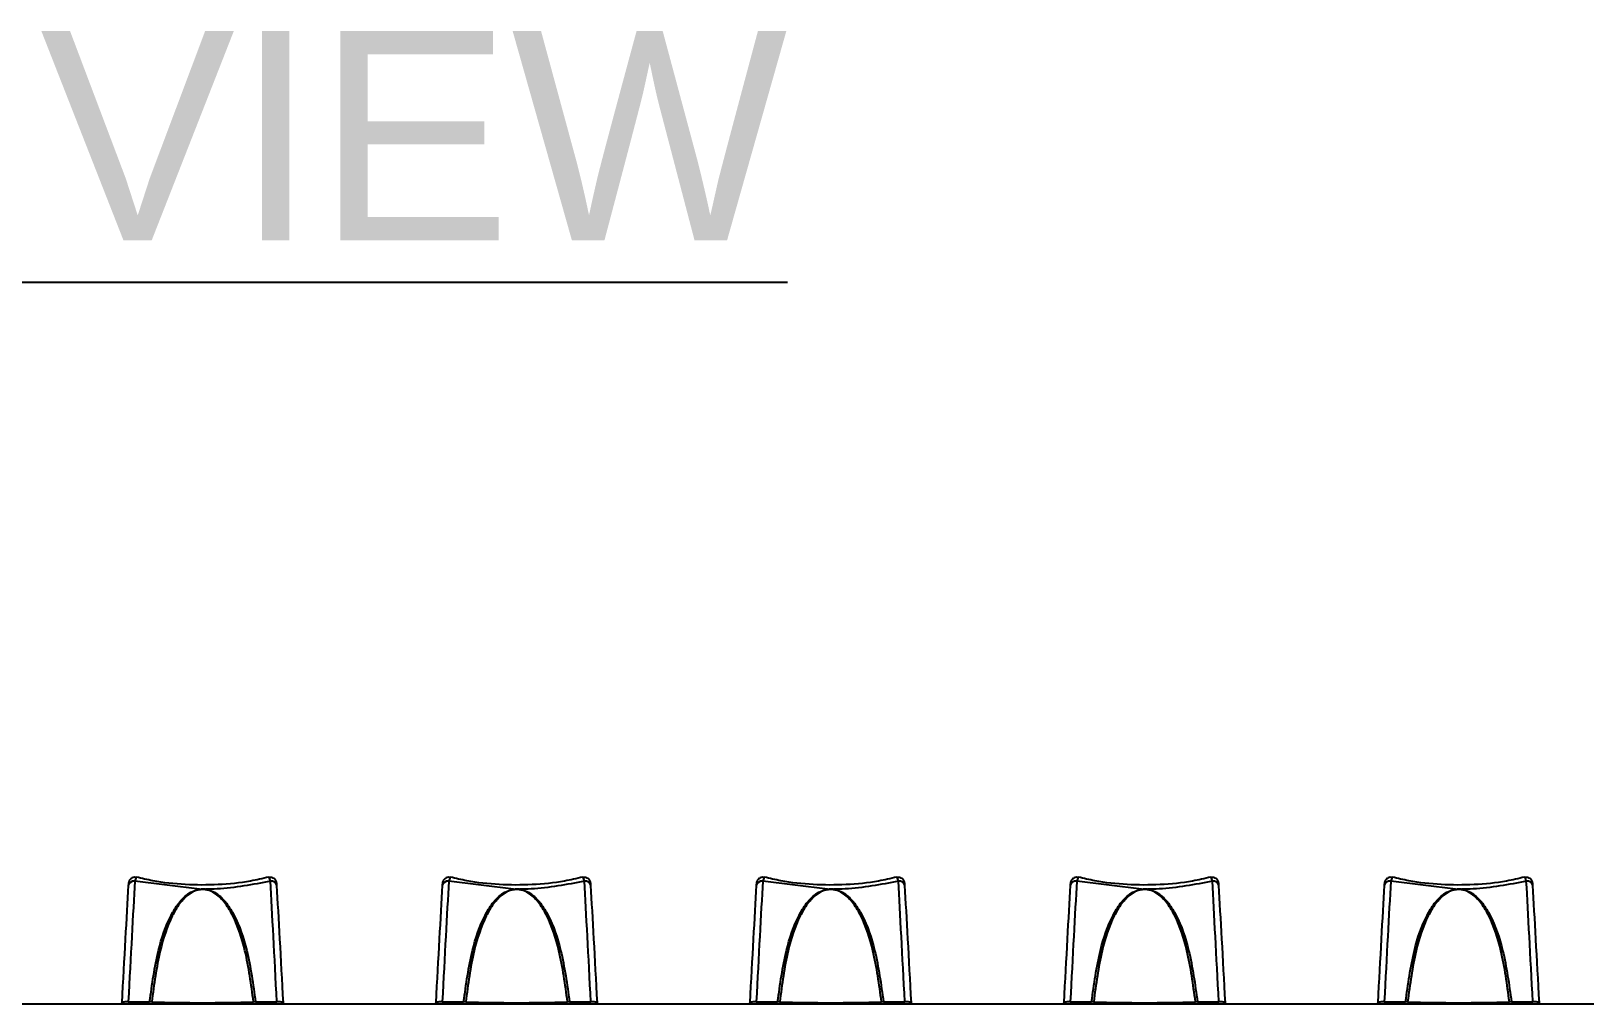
# Model space of a CAD drawing. Header units: inches. Extents: x 1.2 to 43.4, y 1.7 to 28.6.
# Drawn here: x 34.392 to 38.104, y 26.318 to 28.642 of the extents above; entities that cross this region are included whole.
import ezdxf
from ezdxf.enums import TextEntityAlignment as Align

# ---------------------------------------------------------------- set-up
doc = ezdxf.new("R2010")
doc.units = ezdxf.units.IN
doc.header["$MEASUREMENT"] = 0
doc.layers.add('DIM', color=1, linetype='Continuous')
doc.styles.get("Standard").update_dxf_attribs({"font": 'arial.ttf'})

msp = doc.modelspace()

# ---------------------------------------------------------------- linework, layer by layer
for p, q in [((34.6243, 26.6036), (34.6242, 26.6008)), ((34.7943, 26.5918), (34.6398, 26.6111)), ((35.3743, 26.6036), (35.3742, 26.6008)), ((35.5443, 26.5918), (35.3898, 26.6111)), ((36.1243, 26.6036), (36.1242, 26.6008)), ((36.2943, 26.5918), (36.1398, 26.6111)), ((36.8743, 26.6036), (36.8742, 26.6008)), ((37.0443, 26.5918), (36.8898, 26.6111)), ((37.6243, 26.6036), (37.6242, 26.6008)), ((37.7943, 26.5918), (37.6398, 26.6111)), ((26.2938, 26.3178), (42.1835, 26.3178)), ((34.6086, 26.3178), (34.6086, 26.3208)), ((34.6242, 26.3227), (34.6752, 26.3227)), ((34.6801, 26.3226), (34.6752, 26.3227)), ((34.9281, 26.3227), (34.9232, 26.3226)), ((34.9281, 26.3227), (34.979, 26.3227)), ((34.9946, 26.3178), (34.9946, 26.3208)), ((35.3586, 26.3178), (35.3586, 26.3208)), ((35.3742, 26.3227), (35.4252, 26.3227)), ((35.4301, 26.3226), (35.4252, 26.3227)), ((35.6781, 26.3227), (35.6732, 26.3226)), ((35.6781, 26.3227), (35.729, 26.3227)), ((35.7446, 26.3178), (35.7446, 26.3208)), ((36.1086, 26.3178), (36.1086, 26.3208)), ((36.1242, 26.3227), (36.1752, 26.3227)), ((36.1801, 26.3226), (36.1752, 26.3227)), ((36.4281, 26.3227), (36.4232, 26.3226)), ((36.4281, 26.3227), (36.479, 26.3227)), ((36.4946, 26.3178), (36.4946, 26.3208)), ((36.8586, 26.3178), (36.8586, 26.3208)), ((36.8742, 26.3227), (36.9252, 26.3227)), ((36.9301, 26.3226), (36.9252, 26.3227)), ((37.1781, 26.3227), (37.1732, 26.3226)), ((37.1781, 26.3227), (37.229, 26.3227)), ((37.2446, 26.3178), (37.2446, 26.3208)), ((37.6086, 26.3178), (37.6086, 26.3208)), ((37.6242, 26.3227), (37.6752, 26.3227)), ((37.6801, 26.3226), (37.6752, 26.3227)), ((37.9281, 26.3227), (37.9232, 26.3226)), ((37.9281, 26.3227), (37.979, 26.3227)), ((37.9946, 26.3178), (37.9946, 26.3208))]:
    msp.add_line(p, q)
for centre, radius, start, end in [((34.6375, 26.5976), 0.0137, 80.4369, 166.6255), ((34.7225, 26.5737), 0.0741, 13.2399, 14.1638), ((34.8808, 26.5737), 0.0741, 165.8362, 166.7601), ((34.9658, 26.5976), 0.0137, 13.3741, 99.5633), ((35.3875, 26.5976), 0.0137, 80.4367, 166.6259), ((35.4722, 26.5736), 0.0743, 13.2397, 14.1606), ((35.6292, 26.5741), 0.0724, 165.8272, 166.7725), ((35.7158, 26.5976), 0.0137, 13.3746, 99.5632), ((36.1375, 26.5976), 0.0137, 80.437, 166.6256), ((36.223, 26.5738), 0.0735, 13.2415, 14.1724), ((36.383, 26.5732), 0.0763, 165.8513, 166.7484), ((36.4658, 26.5976), 0.0137, 13.3744, 99.563), ((36.8875, 26.5976), 0.0137, 80.436, 166.6271), ((36.9759, 26.5745), 0.0706, 13.2083, 14.1783), ((37.1338, 26.573), 0.0771, 165.8629, 166.7505), ((37.2158, 26.5976), 0.0137, 13.3746, 99.5632), ((37.6375, 26.5976), 0.0137, 80.4368, 166.6254), ((37.7195, 26.573), 0.0771, 13.2495, 14.1371), ((37.8774, 26.5745), 0.0706, 165.8217, 166.7917), ((37.9658, 26.5976), 0.0137, 13.3729, 99.564), ((34.8016, 30.3527), 4.0319, 268.2726, 271.7274), ((35.5516, 30.3527), 4.0319, 268.2726, 271.7274), ((36.3016, 30.3527), 4.0319, 268.2726, 271.7274), ((37.0516, 30.3527), 4.0319, 268.2726, 271.7274), ((37.8016, 30.3527), 4.0319, 268.2726, 271.7274)]:
    msp.add_arc(centre, radius, start, end)
for centre, major_axis, ratio, start_param, end_param in [((34.6072, 26.2308), (0.027, 0.5183), 0.00637, 0.776352, 1.396595), ((34.6228, 26.23), (0.027, 0.534), 0.006184, 0.776333, 1.396576), ((34.9805, 26.23), (-0.027, 0.534), 0.006184, 4.88661, 5.506852), ((34.9961, 26.2308), (-0.027, 0.5183), 0.00637, 4.886591, 5.506833), ((35.3572, 26.2308), (0.027, 0.5183), 0.00637, 0.776352, 1.396595), ((35.3728, 26.23), (0.027, 0.534), 0.006184, 0.776333, 1.396576), ((35.7305, 26.23), (-0.027, 0.534), 0.006184, 4.88661, 5.506852), ((35.7461, 26.2308), (-0.027, 0.5183), 0.00637, 4.886591, 5.506833), ((36.1072, 26.2308), (0.027, 0.5183), 0.00637, 0.776352, 1.396595), ((36.1228, 26.23), (0.027, 0.534), 0.006184, 0.776333, 1.396576), ((36.4805, 26.23), (-0.027, 0.534), 0.006184, 4.88661, 5.506852), ((36.4961, 26.2308), (-0.027, 0.5183), 0.00637, 4.886591, 5.506833), ((36.8572, 26.2308), (0.027, 0.5183), 0.00637, 0.776352, 1.396595), ((36.8728, 26.23), (0.027, 0.534), 0.006184, 0.776333, 1.396576), ((37.2305, 26.23), (-0.027, 0.534), 0.006184, 4.88661, 5.506852), ((37.2461, 26.2308), (-0.027, 0.5183), 0.00637, 4.886591, 5.506833), ((37.6072, 26.2308), (0.027, 0.5183), 0.00637, 0.776352, 1.396595), ((37.6228, 26.23), (0.027, 0.534), 0.006184, 0.776333, 1.396576), ((37.9805, 26.23), (-0.027, 0.534), 0.006184, 4.88661, 5.506852), ((37.9961, 26.2308), (-0.027, 0.5183), 0.00637, 4.886591, 5.506833)]:
    msp.add_ellipse(centre, major_axis=major_axis, ratio=ratio, start_param=start_param, end_param=end_param)
for points, knots in [([(34.6436, 26.6197), (34.643, 26.6199), (34.6404, 26.6208), (34.636, 26.6201), (34.6316, 26.6181), (34.6285, 26.6154), (34.6266, 26.6128), (34.6254, 26.6103), (34.6249, 26.6084), (34.6246, 26.6071), (34.6245, 26.6065), (34.6245, 26.6061), (34.6244, 26.6055), (34.6244, 26.6049), (34.6243, 26.6039), (34.6243, 26.6036)], [0, 0, 0, 0, 0.056401, 0.238341, 0.379096, 0.495636, 0.594115, 0.67511, 0.737437, 0.7733, 0.793827, 0.813579, 0.846931, 0.947382, 1, 1, 1, 1]), ([(34.6436, 26.6195), (34.6434, 26.6197), (34.6428, 26.62), (34.6414, 26.617), (34.6403, 26.613), (34.6398, 26.6111)], [0, 0, 0, 0, 0.254591, 0.657995, 1, 1, 1, 1]), ([(34.9594, 26.6209), (34.945, 26.6175), (34.906, 26.6083), (34.8387, 26.6015), (34.7602, 26.6018), (34.6944, 26.6088), (34.6568, 26.6177), (34.6439, 26.6208)], [0, 0, 0, 0, 0.141386, 0.384677, 0.628865, 0.872388, 1, 1, 1, 1]), ([(34.9635, 26.6111), (34.963, 26.613), (34.9619, 26.617), (34.9605, 26.6201), (34.9599, 26.6197), (34.9597, 26.6195)], [0, 0, 0, 0, 0.340846, 0.742883, 1, 1, 1, 1]), ([(34.979, 26.6036), (34.9789, 26.604), (34.9789, 26.6052), (34.9788, 26.6056), (34.9788, 26.6065), (34.9786, 26.6073), (34.9783, 26.6089), (34.9776, 26.6112), (34.9758, 26.6143), (34.9726, 26.6176), (34.9678, 26.6199), (34.9632, 26.6208), (34.9606, 26.6199), (34.9598, 26.6197)], [0, 0, 0, 0, 0.0676422, 0.1762544, 0.2052404, 0.228484, 0.2741547, 0.346939, 0.4472105, 0.5962235, 0.753311, 0.9223217, 1, 1, 1, 1]), ([(35.3936, 26.6197), (35.393, 26.6199), (35.3904, 26.6208), (35.386, 26.6201), (35.3816, 26.6181), (35.3785, 26.6154), (35.3766, 26.6128), (35.3754, 26.6103), (35.3749, 26.6084), (35.3746, 26.6071), (35.3745, 26.6065), (35.3745, 26.6061), (35.3744, 26.6055), (35.3744, 26.6049), (35.3743, 26.6039), (35.3743, 26.6036)], [0, 0, 0, 0, 0.0564, 0.238341, 0.379096, 0.495635, 0.594115, 0.67511, 0.737437, 0.7733, 0.793827, 0.813578, 0.846931, 0.947382, 1, 1, 1, 1]), ([(35.3936, 26.6195), (35.3934, 26.6197), (35.3928, 26.62), (35.3914, 26.617), (35.3903, 26.613), (35.3898, 26.6111)], [0, 0, 0, 0, 0.254591, 0.657995, 1, 1, 1, 1]), ([(35.7094, 26.6209), (35.695, 26.6175), (35.656, 26.6083), (35.5887, 26.6015), (35.5102, 26.6018), (35.4444, 26.6088), (35.4068, 26.6177), (35.3939, 26.6208)], [0, 0, 0, 0, 0.141386, 0.384677, 0.628865, 0.872388, 1, 1, 1, 1]), ([(35.7135, 26.6111), (35.713, 26.613), (35.7119, 26.617), (35.7105, 26.6201), (35.7099, 26.6197), (35.7097, 26.6195)], [0, 0, 0, 0, 0.340845, 0.742883, 1, 1, 1, 1]), ([(35.729, 26.6036), (35.7289, 26.604), (35.7289, 26.6052), (35.7288, 26.6056), (35.7288, 26.6065), (35.7286, 26.6073), (35.7283, 26.6089), (35.7276, 26.6112), (35.7258, 26.6143), (35.7226, 26.6176), (35.7178, 26.6199), (35.7132, 26.6208), (35.7106, 26.6199), (35.7098, 26.6197)], [0, 0, 0, 0, 0.0676421, 0.1762544, 0.2052403, 0.2284839, 0.2741547, 0.346939, 0.4472105, 0.5962236, 0.7533131, 0.9223238, 1, 1, 1, 1]), ([(36.1436, 26.6197), (36.143, 26.6199), (36.1404, 26.6208), (36.136, 26.6201), (36.1316, 26.6181), (36.1285, 26.6154), (36.1266, 26.6128), (36.1254, 26.6103), (36.1249, 26.6084), (36.1246, 26.6071), (36.1245, 26.6065), (36.1245, 26.6061), (36.1244, 26.6055), (36.1244, 26.6049), (36.1243, 26.6039), (36.1243, 26.6036)], [0, 0, 0, 0, 0.0564024, 0.2383423, 0.3790972, 0.4956367, 0.5941151, 0.6751109, 0.7374371, 0.7733006, 0.7938274, 0.8135786, 0.846931, 0.9473816, 1, 1, 1, 1]), ([(36.1436, 26.6195), (36.1434, 26.6197), (36.1428, 26.62), (36.1414, 26.617), (36.1403, 26.613), (36.1398, 26.6111)], [0, 0, 0, 0, 0.254591, 0.657995, 1, 1, 1, 1]), ([(36.4594, 26.6209), (36.445, 26.6175), (36.406, 26.6083), (36.3387, 26.6015), (36.2602, 26.6018), (36.1944, 26.6088), (36.1568, 26.6177), (36.1439, 26.6208)], [0, 0, 0, 0, 0.141386, 0.384677, 0.628865, 0.872388, 1, 1, 1, 1]), ([(36.4635, 26.6111), (36.463, 26.613), (36.4619, 26.617), (36.4605, 26.6201), (36.4599, 26.6197), (36.4597, 26.6195)], [0, 0, 0, 0, 0.340846, 0.742883, 1, 1, 1, 1]), ([(36.479, 26.6036), (36.4789, 26.604), (36.4789, 26.6052), (36.4788, 26.6056), (36.4788, 26.6065), (36.4786, 26.6073), (36.4783, 26.6089), (36.4776, 26.6112), (36.4758, 26.6143), (36.4726, 26.6176), (36.4678, 26.6199), (36.4632, 26.6208), (36.4606, 26.6199), (36.4598, 26.6197)], [0, 0, 0, 0, 0.0676422, 0.1762542, 0.2052403, 0.2284839, 0.2741546, 0.3469374, 0.4472109, 0.5962238, 0.7533091, 0.9223197, 1, 1, 1, 1]), ([(36.8936, 26.6197), (36.893, 26.6199), (36.8904, 26.6208), (36.886, 26.6201), (36.8816, 26.6181), (36.8785, 26.6154), (36.8766, 26.6128), (36.8754, 26.6103), (36.8749, 26.6084), (36.8746, 26.6071), (36.8745, 26.6065), (36.8745, 26.6061), (36.8744, 26.6055), (36.8744, 26.6049), (36.8743, 26.6039), (36.8743, 26.6036)], [0, 0, 0, 0, 0.0564064, 0.2383457, 0.3791002, 0.4956393, 0.5941173, 0.6751109, 0.7374394, 0.7733013, 0.793828, 0.8135792, 0.8469314, 0.9473818, 1, 1, 1, 1]), ([(36.8936, 26.6195), (36.8934, 26.6197), (36.8928, 26.62), (36.8914, 26.617), (36.8903, 26.613), (36.8898, 26.6111)], [0, 0, 0, 0, 0.254591, 0.657995, 1, 1, 1, 1]), ([(37.2094, 26.6209), (37.195, 26.6175), (37.156, 26.6083), (37.0887, 26.6015), (37.0102, 26.6018), (36.9444, 26.6088), (36.9068, 26.6177), (36.8939, 26.6208)], [0, 0, 0, 0, 0.141386, 0.384677, 0.628864, 0.872387, 1, 1, 1, 1]), ([(37.2135, 26.6111), (37.213, 26.613), (37.2119, 26.617), (37.2105, 26.6201), (37.2099, 26.6197), (37.2097, 26.6195)], [0, 0, 0, 0, 0.340846, 0.742882, 1, 1, 1, 1]), ([(37.229, 26.6036), (37.2289, 26.604), (37.2289, 26.6052), (37.2288, 26.6056), (37.2288, 26.6065), (37.2286, 26.6073), (37.2283, 26.6089), (37.2276, 26.6112), (37.2258, 26.6143), (37.2226, 26.6176), (37.2178, 26.6199), (37.2132, 26.6208), (37.2106, 26.6199), (37.2098, 26.6197)], [0, 0, 0, 0, 0.0676425, 0.176255, 0.2052409, 0.2284845, 0.2741562, 0.3469407, 0.4472103, 0.5962267, 0.7533126, 0.9223237, 1, 1, 1, 1]), ([(37.6436, 26.6197), (37.643, 26.6199), (37.6404, 26.6208), (37.636, 26.6201), (37.6316, 26.6181), (37.6285, 26.6154), (37.6266, 26.6128), (37.6254, 26.6103), (37.6249, 26.6084), (37.6246, 26.6071), (37.6245, 26.6065), (37.6245, 26.6061), (37.6244, 26.6055), (37.6244, 26.6049), (37.6243, 26.6039), (37.6243, 26.6036)], [0, 0, 0, 0, 0.056398, 0.238339, 0.379095, 0.495635, 0.594114, 0.675108, 0.737437, 0.773299, 0.793826, 0.813578, 0.84693, 0.947381, 1, 1, 1, 1]), ([(37.6436, 26.6195), (37.6434, 26.6197), (37.6428, 26.62), (37.6414, 26.617), (37.6403, 26.613), (37.6398, 26.6111)], [0, 0, 0, 0, 0.2545921, 0.6579951, 1, 1, 1, 1]), ([(37.9594, 26.6209), (37.945, 26.6175), (37.906, 26.6083), (37.8387, 26.6015), (37.7602, 26.6018), (37.6944, 26.6088), (37.6568, 26.6177), (37.6439, 26.6208)], [0, 0, 0, 0, 0.141386, 0.384677, 0.628865, 0.872388, 1, 1, 1, 1]), ([(37.9635, 26.6111), (37.963, 26.613), (37.9619, 26.617), (37.9605, 26.6201), (37.9599, 26.6197), (37.9597, 26.6195)], [0, 0, 0, 0, 0.3408459, 0.7428835, 1, 1, 1, 1]), ([(37.979, 26.6036), (37.9789, 26.604), (37.9789, 26.6052), (37.9788, 26.6056), (37.9788, 26.6065), (37.9786, 26.6073), (37.9783, 26.6089), (37.9776, 26.6112), (37.9758, 26.6143), (37.9726, 26.6176), (37.9678, 26.6199), (37.9632, 26.6208), (37.9606, 26.6199), (37.9598, 26.6197)], [0, 0, 0, 0, 0.0676423, 0.1762547, 0.2052407, 0.2284843, 0.274156, 0.3469405, 0.4472101, 0.5962266, 0.7533125, 0.9223237, 1, 1, 1, 1]), ([(34.6752, 26.3227), (34.681, 26.3647), (34.6913, 26.439), (34.717, 26.5152), (34.7434, 26.559), (34.7634, 26.5796), (34.7824, 26.5895), (34.7913, 26.5912), (34.7943, 26.5918)], [0, 0, 0, 0, 0.384499, 0.680419, 0.799323, 0.918136, 0.973053, 1, 1, 1, 1]), ([(34.7946, 26.5907), (34.7917, 26.5901), (34.7831, 26.5883), (34.7647, 26.5784), (34.7456, 26.5577), (34.7202, 26.5139), (34.6956, 26.4379), (34.6857, 26.3642), (34.6801, 26.3226)], [0, 0, 0, 0, 0.026298, 0.080293, 0.19844, 0.317466, 0.614765, 1, 1, 1, 1]), ([(34.7943, 26.5918), (34.796, 26.5922), (34.8, 26.5932), (34.8052, 26.593), (34.8082, 26.592), (34.809, 26.5918)], [0, 0, 0, 0, 0.350006, 0.834653, 1, 1, 1, 1]), ([(34.8087, 26.5907), (34.805, 26.5909), (34.8002, 26.5913), (34.7955, 26.5908), (34.7946, 26.5907)], [0, 0, 0, 0, 0.7950793, 1, 1, 1, 1]), ([(34.9232, 26.3226), (34.9176, 26.3642), (34.9077, 26.4379), (34.8831, 26.5139), (34.8577, 26.5577), (34.8386, 26.5784), (34.8202, 26.5883), (34.8116, 26.5901), (34.8087, 26.5907)], [0, 0, 0, 0, 0.385235, 0.682534, 0.80156, 0.919707, 0.973702, 1, 1, 1, 1]), ([(34.9635, 26.6111), (34.9216, 26.603), (34.8706, 26.5931), (34.8182, 26.592), (34.809, 26.5918)], [0, 0, 0, 0, 0.824174, 1, 1, 1, 1]), ([(34.809, 26.5918), (34.812, 26.5912), (34.8209, 26.5895), (34.8399, 26.5796), (34.8599, 26.559), (34.8863, 26.5152), (34.912, 26.439), (34.9223, 26.3647), (34.9281, 26.3227)], [0, 0, 0, 0, 0.026947, 0.081864, 0.200677, 0.319581, 0.615501, 1, 1, 1, 1]), ([(34.9791, 26.6008), (34.9791, 26.601), (34.9791, 26.6023), (34.979, 26.603), (34.979, 26.6036)], [0, 0, 0, 0, 0.142873, 1, 1, 1, 1]), ([(35.4252, 26.3227), (35.431, 26.3647), (35.4413, 26.439), (35.467, 26.5152), (35.4934, 26.559), (35.5134, 26.5796), (35.5324, 26.5895), (35.5413, 26.5912), (35.5443, 26.5918)], [0, 0, 0, 0, 0.384499, 0.680419, 0.799323, 0.918136, 0.973053, 1, 1, 1, 1]), ([(35.5446, 26.5907), (35.5417, 26.5901), (35.5331, 26.5883), (35.5147, 26.5784), (35.4956, 26.5577), (35.4702, 26.5139), (35.4456, 26.4379), (35.4357, 26.3642), (35.4301, 26.3226)], [0, 0, 0, 0, 0.026298, 0.080293, 0.198439, 0.317466, 0.614765, 1, 1, 1, 1]), ([(35.5443, 26.5918), (35.546, 26.5922), (35.55, 26.5932), (35.5552, 26.593), (35.5582, 26.592), (35.559, 26.5918)], [0, 0, 0, 0, 0.3500082, 0.8346502, 1, 1, 1, 1]), ([(35.5587, 26.5907), (35.555, 26.5909), (35.5502, 26.5913), (35.5455, 26.5908), (35.5446, 26.5907)], [0, 0, 0, 0, 0.795083, 1, 1, 1, 1]), ([(35.6732, 26.3226), (35.6676, 26.3642), (35.6577, 26.4379), (35.6331, 26.5139), (35.6077, 26.5577), (35.5886, 26.5784), (35.5702, 26.5883), (35.5616, 26.5901), (35.5587, 26.5907)], [0, 0, 0, 0, 0.385235, 0.682534, 0.801561, 0.919707, 0.973702, 1, 1, 1, 1]), ([(35.7135, 26.6111), (35.6716, 26.603), (35.6206, 26.5931), (35.5682, 26.592), (35.559, 26.5918)], [0, 0, 0, 0, 0.824174, 1, 1, 1, 1]), ([(35.559, 26.5918), (35.562, 26.5912), (35.5709, 26.5895), (35.5899, 26.5796), (35.6099, 26.559), (35.6363, 26.5152), (35.662, 26.439), (35.6723, 26.3647), (35.6781, 26.3227)], [0, 0, 0, 0, 0.026947, 0.081864, 0.200677, 0.319581, 0.615501, 1, 1, 1, 1]), ([(35.7291, 26.6008), (35.7291, 26.601), (35.7291, 26.6023), (35.729, 26.603), (35.729, 26.6036)], [0, 0, 0, 0, 0.142873, 1, 1, 1, 1]), ([(36.1752, 26.3227), (36.181, 26.3647), (36.1913, 26.439), (36.217, 26.5152), (36.2434, 26.559), (36.2634, 26.5796), (36.2824, 26.5895), (36.2913, 26.5912), (36.2943, 26.5918)], [0, 0, 0, 0, 0.384499, 0.680419, 0.799323, 0.918137, 0.973053, 1, 1, 1, 1]), ([(36.2946, 26.5907), (36.2917, 26.5901), (36.2831, 26.5883), (36.2647, 26.5784), (36.2456, 26.5577), (36.2202, 26.5139), (36.1956, 26.4379), (36.1857, 26.3642), (36.1801, 26.3226)], [0, 0, 0, 0, 0.026298, 0.080293, 0.19844, 0.317466, 0.614765, 1, 1, 1, 1]), ([(36.2943, 26.5918), (36.296, 26.5922), (36.3, 26.5932), (36.3052, 26.593), (36.3082, 26.592), (36.309, 26.5918)], [0, 0, 0, 0, 0.350008, 0.834659, 1, 1, 1, 1]), ([(36.3087, 26.5907), (36.305, 26.5909), (36.3002, 26.5913), (36.2955, 26.5908), (36.2946, 26.5907)], [0, 0, 0, 0, 0.795081, 1, 1, 1, 1]), ([(36.4232, 26.3226), (36.4176, 26.3642), (36.4077, 26.4379), (36.3831, 26.5139), (36.3577, 26.5577), (36.3386, 26.5784), (36.3202, 26.5883), (36.3116, 26.5901), (36.3087, 26.5907)], [0, 0, 0, 0, 0.385235, 0.682534, 0.80156, 0.919707, 0.973702, 1, 1, 1, 1]), ([(36.4635, 26.6111), (36.4216, 26.603), (36.3706, 26.5931), (36.3182, 26.592), (36.309, 26.5918)], [0, 0, 0, 0, 0.824174, 1, 1, 1, 1]), ([(36.309, 26.5918), (36.312, 26.5912), (36.3209, 26.5895), (36.3399, 26.5796), (36.3599, 26.559), (36.3863, 26.5152), (36.412, 26.439), (36.4223, 26.3647), (36.4281, 26.3227)], [0, 0, 0, 0, 0.026947, 0.081864, 0.200677, 0.319581, 0.615501, 1, 1, 1, 1]), ([(36.4791, 26.6008), (36.4791, 26.601), (36.4791, 26.6023), (36.479, 26.603), (36.479, 26.6036)], [0, 0, 0, 0, 0.142872, 1, 1, 1, 1]), ([(36.9252, 26.3227), (36.931, 26.3647), (36.9413, 26.439), (36.967, 26.5152), (36.9934, 26.559), (37.0134, 26.5796), (37.0324, 26.5895), (37.0413, 26.5912), (37.0443, 26.5918)], [0, 0, 0, 0, 0.384499, 0.680419, 0.799323, 0.918136, 0.973053, 1, 1, 1, 1]), ([(37.0446, 26.5907), (37.0417, 26.5901), (37.0331, 26.5883), (37.0147, 26.5784), (36.9956, 26.5577), (36.9702, 26.5139), (36.9456, 26.4379), (36.9357, 26.3642), (36.9301, 26.3226)], [0, 0, 0, 0, 0.026297, 0.080292, 0.198439, 0.317466, 0.614765, 1, 1, 1, 1]), ([(37.0443, 26.5918), (37.046, 26.5922), (37.05, 26.5932), (37.0552, 26.593), (37.0582, 26.592), (37.059, 26.5918)], [0, 0, 0, 0, 0.350011, 0.834658, 1, 1, 1, 1]), ([(37.0587, 26.5907), (37.055, 26.5909), (37.0502, 26.5913), (37.0455, 26.5908), (37.0446, 26.5907)], [0, 0, 0, 0, 0.795075, 1, 1, 1, 1]), ([(37.1732, 26.3226), (37.1676, 26.3642), (37.1577, 26.4379), (37.1331, 26.5139), (37.1077, 26.5577), (37.0886, 26.5784), (37.0702, 26.5883), (37.0616, 26.5901), (37.0587, 26.5907)], [0, 0, 0, 0, 0.385235, 0.682534, 0.80156, 0.919707, 0.973703, 1, 1, 1, 1]), ([(37.2135, 26.6111), (37.1716, 26.603), (37.1206, 26.5931), (37.0682, 26.592), (37.059, 26.5918)], [0, 0, 0, 0, 0.824173, 1, 1, 1, 1]), ([(37.059, 26.5918), (37.062, 26.5912), (37.0709, 26.5895), (37.0899, 26.5796), (37.1099, 26.559), (37.1363, 26.5152), (37.162, 26.439), (37.1723, 26.3647), (37.1781, 26.3227)], [0, 0, 0, 0, 0.026947, 0.081864, 0.200677, 0.319581, 0.615501, 1, 1, 1, 1]), ([(37.2291, 26.6008), (37.2291, 26.601), (37.2291, 26.6023), (37.229, 26.603), (37.229, 26.6036)], [0, 0, 0, 0, 0.142871, 1, 1, 1, 1]), ([(37.6752, 26.3227), (37.681, 26.3647), (37.6913, 26.439), (37.717, 26.5152), (37.7434, 26.559), (37.7634, 26.5796), (37.7824, 26.5895), (37.7913, 26.5912), (37.7943, 26.5918)], [0, 0, 0, 0, 0.384499, 0.680419, 0.799323, 0.918136, 0.973053, 1, 1, 1, 1]), ([(37.7946, 26.5907), (37.7917, 26.5901), (37.7831, 26.5883), (37.7647, 26.5784), (37.7456, 26.5577), (37.7202, 26.5139), (37.6956, 26.4379), (37.6857, 26.3642), (37.6801, 26.3226)], [0, 0, 0, 0, 0.026297, 0.080293, 0.19844, 0.317466, 0.614765, 1, 1, 1, 1]), ([(37.7943, 26.5918), (37.796, 26.5922), (37.8, 26.5932), (37.8052, 26.593), (37.8082, 26.592), (37.809, 26.5918)], [0, 0, 0, 0, 0.349992, 0.834658, 1, 1, 1, 1]), ([(37.8087, 26.5907), (37.805, 26.5909), (37.8002, 26.5913), (37.7955, 26.5908), (37.7946, 26.5907)], [0, 0, 0, 0, 0.795075, 1, 1, 1, 1]), ([(37.9232, 26.3226), (37.9176, 26.3642), (37.9077, 26.4379), (37.8831, 26.5139), (37.8577, 26.5577), (37.8386, 26.5784), (37.8202, 26.5883), (37.8116, 26.5901), (37.8087, 26.5907)], [0, 0, 0, 0, 0.385235, 0.682534, 0.801561, 0.919708, 0.973703, 1, 1, 1, 1]), ([(37.9635, 26.6111), (37.9216, 26.603), (37.8706, 26.5931), (37.8182, 26.592), (37.809, 26.5918)], [0, 0, 0, 0, 0.824173, 1, 1, 1, 1]), ([(37.809, 26.5918), (37.812, 26.5912), (37.8209, 26.5895), (37.8399, 26.5796), (37.8599, 26.559), (37.8863, 26.5152), (37.912, 26.439), (37.9223, 26.3647), (37.9281, 26.3227)], [0, 0, 0, 0, 0.026947, 0.081864, 0.200677, 0.319581, 0.615501, 1, 1, 1, 1]), ([(37.9791, 26.6008), (37.9791, 26.601), (37.9791, 26.6023), (37.979, 26.603), (37.979, 26.6036)], [0, 0, 0, 0, 0.142873, 1, 1, 1, 1]), ([(34.6242, 26.3227), (34.6225, 26.3227), (34.619, 26.3227), (34.6143, 26.3223), (34.6108, 26.3218), (34.6089, 26.3213), (34.6087, 26.321), (34.6086, 26.3208)], [0, 0, 0, 0, 0.214838, 0.429686, 0.644206, 0.858622, 1, 1, 1, 1]), ([(34.9946, 26.3208), (34.9945, 26.321), (34.9941, 26.3215), (34.9914, 26.322), (34.9875, 26.3225), (34.9831, 26.3227), (34.9802, 26.3227), (34.979, 26.3227)], [0, 0, 0, 0, 0.214808, 0.429668, 0.64421, 0.858604, 1, 1, 1, 1]), ([(35.3742, 26.3227), (35.3725, 26.3227), (35.369, 26.3227), (35.3643, 26.3223), (35.3608, 26.3218), (35.3589, 26.3213), (35.3587, 26.321), (35.3586, 26.3208)], [0, 0, 0, 0, 0.214838, 0.429688, 0.644205, 0.858621, 1, 1, 1, 1]), ([(35.7446, 26.3208), (35.7445, 26.321), (35.7441, 26.3215), (35.7414, 26.322), (35.7375, 26.3225), (35.7331, 26.3227), (35.7302, 26.3227), (35.729, 26.3227)], [0, 0, 0, 0, 0.214807, 0.429665, 0.644211, 0.858602, 1, 1, 1, 1]), ([(36.1242, 26.3227), (36.1225, 26.3227), (36.119, 26.3227), (36.1143, 26.3223), (36.1108, 26.3218), (36.1089, 26.3213), (36.1087, 26.321), (36.1086, 26.3208)], [0, 0, 0, 0, 0.2148408, 0.429688, 0.6442057, 0.8586218, 1, 1, 1, 1]), ([(36.4946, 26.3208), (36.4945, 26.321), (36.4941, 26.3215), (36.4914, 26.322), (36.4875, 26.3225), (36.4831, 26.3227), (36.4802, 26.3227), (36.479, 26.3227)], [0, 0, 0, 0, 0.214806, 0.429668, 0.64421, 0.858607, 1, 1, 1, 1]), ([(36.8742, 26.3227), (36.8725, 26.3227), (36.869, 26.3227), (36.8643, 26.3223), (36.8608, 26.3218), (36.8589, 26.3213), (36.8587, 26.321), (36.8586, 26.3208)], [0, 0, 0, 0, 0.214842, 0.429685, 0.644204, 0.858621, 1, 1, 1, 1]), ([(37.2446, 26.3208), (37.2445, 26.321), (37.2441, 26.3215), (37.2414, 26.322), (37.2375, 26.3225), (37.2331, 26.3227), (37.2302, 26.3227), (37.229, 26.3227)], [0, 0, 0, 0, 0.214807, 0.429665, 0.644206, 0.858602, 1, 1, 1, 1]), ([(37.6242, 26.3227), (37.6225, 26.3227), (37.619, 26.3227), (37.6143, 26.3223), (37.6108, 26.3218), (37.6089, 26.3213), (37.6087, 26.321), (37.6086, 26.3208)], [0, 0, 0, 0, 0.21484, 0.429691, 0.644208, 0.858623, 1, 1, 1, 1]), ([(37.9946, 26.3208), (37.9945, 26.321), (37.9941, 26.3215), (37.9914, 26.322), (37.9875, 26.3225), (37.9831, 26.3227), (37.9802, 26.3227), (37.979, 26.3227)], [0, 0, 0, 0, 0.214808, 0.429673, 0.644215, 0.858601, 1, 1, 1, 1])]:
    msp.add_open_spline(points, degree=3, knots=knots)

# ---------------------------------------------------------------- texts
at = {"layer": 'DIM'}
msp.add_text('%%UREAR VIEW', height=0.5, dxfattribs=at).set_placement((34.2387, 28.1425), align=Align.CENTER)

doc.saveas('drawing.dxf')
